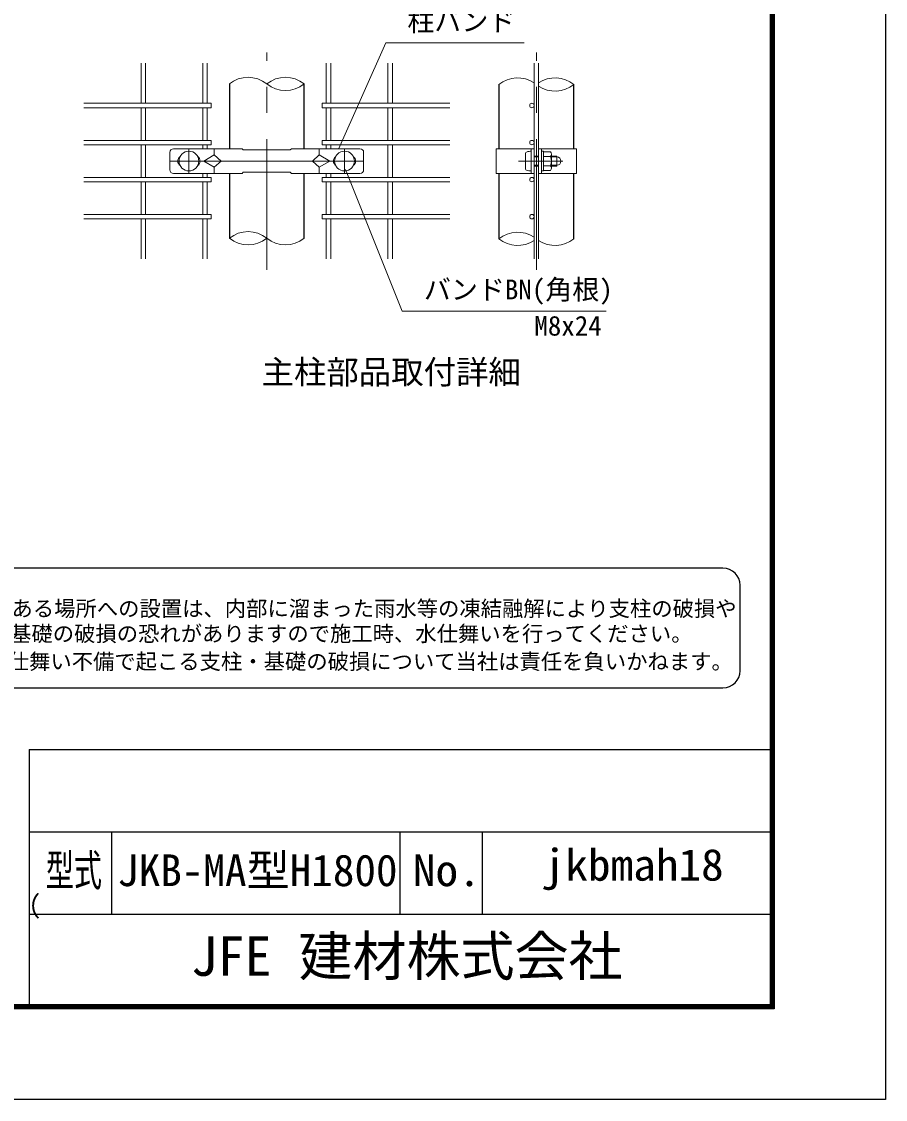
# Model space of a CAD drawing. Units: millimetres, scale not verified. Extents: x -4200 to 4200, y -2970 to 2970.
# Drawn here: x 2101 to 4200, y -2970 to -351 of the extents above; entities that cross this region are included whole.
import ezdxf
from ezdxf.enums import TextEntityAlignment as Align

# ---------------------------------------------------------------- set-up
doc = ezdxf.new("R2010")
doc.units = ezdxf.units.MM
doc.header["$LTSCALE"] = 10
doc.linetypes.add('USER1', pattern=[50.8, 31.75, -6.35, 6.35, -6.35])
for name, color, linetype, lineweight in [('0-0_D-BMK', 2, 'USER1', 13), ('0-1_D-TTL-TXT', 7, 'Continuous', 25), ('0-2_D-STR-TXT', 7, 'Continuous', 13), ('0-3_D-STR1', 1, 'Continuous', 25), ('0-4_D-STR3', 3, 'Continuous', 13), ('0-5_D-STR2', 7, 'Continuous', 13), ('0-6_D-STR-DIM', 7, 'Continuous', 13), ('0-C_D-TTL', 7, 'Continuous', 25)]:
    doc.layers.add(name, color=color, linetype=linetype, lineweight=lineweight)
doc.styles.add('ＭＳ ゴシック', font='')
doc.styles.get('ＭＳ ゴシック').set_extended_font_data('MS Gothic')

msp = doc.modelspace()

# ---------------------------------------------------------------- linework, layer by layer
at = {"layer": '0-0_D-BMK'}
for p, q in [((2696.9, -954.14), (2696.9, -425.78)), ((3351.9, -954.14), (3351.9, -425.78)), ((2507.9, -719.96), (2507.9, -659.96)), ((2885.9, -719.96), (2885.9, -659.96)), ((2477.9, -689.96), (2537.9, -689.96)), ((2855.9, -689.96), (2915.9, -689.96)), ((3308.64, -689.96), (3415.86, -689.96))]:
    msp.add_line(p, q, dxfattribs=at)
at = {"layer": '0-1_D-TTL-TXT', "color": 2}
for p, q in [((3805.27, -1679.08), (1774.29, -1679.08)), ((3846.79, -1928.23), (3846.79, -1720.61)), ((1774.29, -1969.75), (3805.27, -1969.75))]:
    msp.add_line(p, q, dxfattribs=at)
for centre, start, end in [((3805.27, -1720.61), 0, 90), ((3805.27, -1928.23), 270, 0)]:
    msp.add_arc(centre, 41.52, start, end, dxfattribs=at)
at = {"layer": '0-2_D-STR-TXT'}
for p, q in [((2986.34, -402.65), (2871.38, -660.69)), ((2986.34, -402.65), (3321.99, -402.65)), ((3026.01, -1054.93), (2888.34, -710.29)), ((3026.01, -1054.93), (3521.57, -1054.93))]:
    msp.add_line(p, q, dxfattribs=at)
at = {"layer": '0-3_D-STR1'}
for p, q in [((2606.15, -502.46), (2606.15, -659.96)), ((2787.65, -659.96), (2787.65, -502.46)), ((3261.15, -503.96), (3261.15, -659.96)), ((3442.65, -659.96), (3442.65, -503.96)), ((2606.31, -719.96), (2606.31, -877.46)), ((2787.65, -877.46), (2787.65, -719.96)), ((3261.15, -719.96), (3261.15, -878.96)), ((3442.65, -878.96), (3442.65, -719.96))]:
    msp.add_line(p, q, dxfattribs=at)
at = {"layer": '0-4_D-STR3'}
for p, q in [((2461.4, -668.96), (2461.4, -710.96)), ((2470.4, -659.96), (2636.9, -659.96)), ((2543.9, -689.96), (2569.4, -674.96)), ((2569.4, -659.96), (2569.4, -674.96)), ((2639.9, -662.96), (2636.9, -659.96)), ((2639.9, -662.96), (2753.9, -662.96)), ((2753.9, -662.96), (2756.9, -659.96)), ((2756.9, -659.96), (2923.4, -659.96)), ((2824.4, -674.96), (2807.9, -689.96)), ((2824.4, -659.96), (2824.4, -674.96)), ((2849.9, -689.96), (2824.4, -674.96)), ((2932.4, -668.96), (2932.4, -710.96)), ((3254.25, -659.96), (3346.5, -659.96)), ((3254.25, -659.96), (3254.25, -719.96)), ((3325.2, -670.46), (3325.2, -709.46)), ((3339.6, -719.96), (3339.6, -659.96)), ((3339.6, -665.96), (3339.6, -713.96)), ((3346.5, -719.96), (3346.5, -659.96)), ((3346.5, -677.96), (3357.3, -677.96)), ((3346.5, -679.99), (3357.3, -679.99)), ((3357.3, -719.96), (3357.3, -659.96)), ((3357.3, -659.96), (3449.55, -659.96)), ((3364.2, -719.96), (3364.2, -659.96)), ((3364.2, -713.96), (3364.2, -665.96)), ((3369, -667.46), (3369, -712.46)), ((3369, -667.46), (3386.4, -667.46)), ((3369, -678.71), (3386.4, -678.71)), ((3388.5, -672.63), (3388.5, -707.26)), ((3388.5, -677.96), (3401.4, -677.96)), ((3388.5, -679.99), (3401.4, -679.99)), ((3401.4, -701.96), (3401.4, -677.96)), ((3449.55, -659.96), (3449.55, -719.96)), ((2543.9, -689.96), (2569.4, -704.96)), ((2807.9, -689.96), (2824.4, -704.96)), ((2849.9, -689.96), (2824.4, -704.96)), ((2824.4, -704.96), (2824.4, -719.96)), ((3346.5, -699.93), (3357.3, -699.93)), ((3346.5, -701.96), (3357.3, -701.96)), ((3369, -701.21), (3386.4, -701.21)), ((3388.5, -699.93), (3401.4, -699.92)), ((3388.5, -701.96), (3401.4, -701.96)), ((2470.4, -719.96), (2636.9, -719.96)), ((2639.9, -716.96), (2636.9, -719.96)), ((2639.9, -716.96), (2753.9, -716.96)), ((2753.9, -716.96), (2756.9, -719.96)), ((2756.9, -719.96), (2923.4, -719.96)), ((3254.25, -719.96), (3346.5, -719.96)), ((3357.3, -719.96), (3449.55, -719.96)), ((3364.2, -713.96), (3369, -713.96)), ((3369, -712.46), (3386.4, -712.46))]:
    msp.add_line(p, q, dxfattribs=at)
for points in [[(2569.4, -674.96), (2585.9, -689.96), (2569.4, -704.96), (2569.4, -719.96)], [(3364.2, -665.96), (3369, -665.96), (3369, -713.96)]]:
    msp.add_lwpolyline(points, dxfattribs=at)
for centre in [(2507.9, -689.96), (2885.9, -689.96)]:
    msp.add_circle(centre, 24, dxfattribs=at)
for centre, radius, start, end in [((2470.4, -668.96), 9, 90, 180), ((2494.4, -689.96), 13.5, 125.46791, 234.53209), ((2521.4, -689.96), 13.5, 305.46791, 54.53209), ((2872.4, -689.96), 13.5, 125.46791, 234.53209), ((2899.4, -689.96), 13.5, 305.46791, 54.53209), ((2923.4, -668.96), 9, 0, 90), ((3357.31, -689.96), 31.18, 338.85295, 21.14705), ((3379.97, -673.09), 8.55, 318.83491, 41.16509), ((3401.4, -689.96), 10.2, 270, 90), ((3379.96, -706.84), 8.55, 318.86505, 41.13495), ((2470.4, -710.96), 9, 180, 270), ((2923.4, -710.96), 9, 270, 0)]:
    msp.add_arc(centre, radius, start, end, dxfattribs=at)
for centre, start_param, end_param in [((3339.6, -670.46), 1.5707963, 3.1415927), ((3339.6, -709.46), 3.1415927, 4.712389)]:
    msp.add_ellipse(centre, major_axis=(14.4, 0), ratio=0.3125, start_param=start_param, end_param=end_param, dxfattribs=at)
at = {"layer": '0-5_D-STR2'}
for p, q in [((2391.5, -549.56), (2391.5, -452.46)), ((2402.3, -549.56), (2402.3, -452.46)), ((2541.5, -549.56), (2541.5, -452.46)), ((2552.3, -549.56), (2552.3, -452.46)), ((2841.5, -549.56), (2841.5, -452.46)), ((2852.3, -549.56), (2852.3, -452.46)), ((2991.5, -549.56), (2991.5, -452.46)), ((3002.3, -549.56), (3002.3, -452.46)), ((3346.5, -927.46), (3346.5, -452.46)), ((3357.3, -927.46), (3357.3, -452.46)), ((2561.9, -549.56), (2252.3, -549.56)), ((2561.9, -549.56), (2561.9, -560.36)), ((2831.9, -549.56), (3141.5, -549.56)), ((2831.9, -549.56), (2831.9, -560.36)), ((2561.9, -560.36), (2252.3, -560.36)), ((2391.5, -639.56), (2391.5, -560.36)), ((2402.3, -639.56), (2402.3, -560.36)), ((2541.5, -639.56), (2541.5, -560.36)), ((2552.3, -639.56), (2552.3, -560.36)), ((2831.9, -560.36), (3141.5, -560.36)), ((2841.5, -639.56), (2841.5, -560.36)), ((2852.3, -639.56), (2852.3, -560.36)), ((2991.5, -639.56), (2991.5, -560.36)), ((3002.3, -639.56), (3002.3, -560.36)), ((2561.9, -639.56), (2252.3, -639.56)), ((2561.9, -650.36), (2252.3, -650.36)), ((2391.5, -729.56), (2391.5, -650.36)), ((2402.3, -729.56), (2402.3, -650.36)), ((2541.5, -659.96), (2541.5, -650.36)), ((2552.3, -659.96), (2552.3, -650.36)), ((2561.9, -639.56), (2561.9, -650.36)), ((2831.9, -639.56), (3141.5, -639.56)), ((2831.9, -639.56), (2831.9, -650.36)), ((2831.9, -650.36), (3141.5, -650.36)), ((2841.5, -659.96), (2841.5, -650.36)), ((2852.3, -659.96), (2852.3, -650.36)), ((2991.5, -729.56), (2991.5, -650.36)), ((3002.3, -729.56), (3002.3, -650.36)), ((2561.9, -729.56), (2252.3, -729.56)), ((2541.5, -729.56), (2541.5, -719.96)), ((2552.3, -729.56), (2552.3, -719.96)), ((2561.9, -729.56), (2561.9, -740.36)), ((2831.9, -729.56), (3141.5, -729.56)), ((2831.9, -729.56), (2831.9, -740.36)), ((2841.5, -729.56), (2841.5, -719.96)), ((2852.3, -729.56), (2852.3, -719.96)), ((2561.9, -740.36), (2252.3, -740.36)), ((2391.5, -819.56), (2391.5, -740.36)), ((2402.3, -819.56), (2402.3, -740.36)), ((2541.5, -819.56), (2541.5, -740.36)), ((2552.3, -819.56), (2552.3, -740.36)), ((2831.9, -740.36), (3141.5, -740.36)), ((2841.5, -819.56), (2841.5, -740.36)), ((2852.3, -819.56), (2852.3, -740.36)), ((2991.5, -819.56), (2991.5, -740.36)), ((3002.3, -819.56), (3002.3, -740.36)), ((2561.9, -819.56), (2252.3, -819.56)), ((2561.9, -830.36), (2252.3, -830.36)), ((2391.5, -927.46), (2391.5, -830.36)), ((2402.3, -927.46), (2402.3, -830.36)), ((2541.5, -927.46), (2541.5, -830.36)), ((2552.3, -927.46), (2552.3, -830.36)), ((2561.9, -819.56), (2561.9, -830.36)), ((2831.9, -819.56), (3141.5, -819.56)), ((2831.9, -819.56), (2831.9, -830.36)), ((2831.9, -830.36), (3141.5, -830.36)), ((2841.5, -927.46), (2841.5, -830.36)), ((2852.3, -927.46), (2852.3, -830.36)), ((2991.5, -927.46), (2991.5, -830.36)), ((3002.3, -927.46), (3002.3, -830.36))]:
    msp.add_line(p, q, dxfattribs=at)
for centre in [(3341.1, -554.96), (3341.1, -644.96), (3341.1, -734.96), (3341.1, -824.96)]:
    msp.add_circle(centre, 5.4, dxfattribs=at)
at = {"layer": '0-6_D-STR-DIM'}
msp.add_line((2461.4, -689.96), (2932.4, -689.96), dxfattribs=at)
for centre, radius, start, end in [((2651.52, -558.44), 72.06, 50.97549, 129.02451), ((2742.27, -558.44), 72.06, 50.97549, 129.02451), ((3306.52, -559.94), 72.06, 56.30864, 129.02451), ((3397.27, -559.94), 72.06, 50.97549, 123.69136), ((2742.27, -446.48), 72.06, 230.97549, 309.02451), ((3397.27, -447.98), 72.06, 236.30864, 309.02451), ((2651.6, -933.25), 71.86, 50.92646, 129.07354), ((3306.52, -934.94), 72.06, 56.30864, 129.02451), ((2651.6, -821.67), 71.86, 230.92646, 309.07354), ((2742.27, -821.48), 72.06, 230.97549, 309.02451), ((3306.52, -822.98), 72.06, 230.97549, 303.69136), ((3397.27, -822.98), 72.06, 236.30864, 309.02451)]:
    msp.add_arc(centre, radius, start, end, dxfattribs=at)
at = {"layer": '0-C_D-TTL'}
for p, q in [((2119.93, -2119.81), (2119.93, -2739.81)), ((2119.93, -2119.81), (3919.93, -2119.81)), ((2119.93, -2319.81), (3919.93, -2319.81)), ((2319.93, -2319.81), (2319.93, -2519.81)), ((3019.93, -2319.81), (3019.93, -2519.81)), ((3219.93, -2319.81), (3219.93, -2519.81)), ((2119.93, -2519.81), (3919.93, -2519.81))]:
    msp.add_line(p, q, dxfattribs=at)
at = {"layer": '0-C_D-TTL', "color": 2}
msp.add_lwpolyline([(-4200.07, 2970.19), (4199.93, 2970.19), (4199.93, -2969.81), (-4200.07, -2969.81)], close=True, dxfattribs=at)
at = {"layer": '0-C_D-TTL'}
for points in [[(-3930.07, 2750.19), (3929.93, 2750.19), (3929.93, -2749.81), (-3930.07, -2749.81)], [(-3927.57, 2747.69), (3927.43, 2747.69), (3927.43, -2747.31), (-3927.57, -2747.31)], [(-3925.07, 2745.19), (3924.93, 2745.19), (3924.93, -2744.81), (-3925.07, -2744.81)], [(-3922.57, 2742.69), (3922.43, 2742.69), (3922.43, -2742.31), (-3922.57, -2742.31)], [(-3920.07, 2740.19), (3919.93, 2740.19), (3919.93, -2739.81), (-3920.07, -2739.81)]]:
    msp.add_lwpolyline(points, close=True, dxfattribs=at)

# ---------------------------------------------------------------- texts
at = {"layer": '0-1_D-TTL-TXT', "style": 'ＭＳ ゴシック'}
for s, height, p in [('主柱部品取付詳細', 57.7, (2684.49, -1248.69)), ('凍結の恐れがある場所への設置は、内部に溜まった雨水等の凍結融解により支柱の破損や', 37.98, (1766.13, -1807.54)), ('コンクリート基礎の破損の恐れがありますので施工時、水仕舞いを行ってください。', 37.98, (1762.72, -1868.52)), ('施工による水仕舞い不備で起こる支柱・基礎の破損について当社は責任を負いかねます。 ', 37.98, (1756.91, -1936.19)), ('JKB-MA型H1800', 76.98, (2333.66, -2474.62)), ('（設計条件）風荷重：昭和57年改正 建築基準法・同施行令に基づく風圧力に準拠。（', 48.09, (-378.11, -2538.5)), ('JFE 建材株式会社', 96.19, (2512.31, -2698.32))]:
    msp.add_text(s, height=height, dxfattribs=at).set_placement(p, align=Align.BOTTOM_LEFT)
for s, width, p in [('jkbmah18', 1.05, (3367.26, -2461.28)), ('型式', 0.65, (2160.19, -2474.62)), ('No.', 1.05, (3051.93, -2474.62))]:
    msp.add_text(s, height=76.98, dxfattribs=dict(at, width=width)).set_placement(p, align=Align.BOTTOM_LEFT)
at = {"layer": '0-2_D-STR-TXT', "style": 'ＭＳ ゴシック'}
for s, p in [('柱バンド', (3038.54, -388.54)), ('バンドBN(角根)', (3078.71, -1040.44)), ('M8x24', (3347.11, -1128.47))]:
    msp.add_text(s, height=48.09, dxfattribs=at).set_placement(p, align=Align.BOTTOM_LEFT)

doc.saveas('drawing.dxf')
